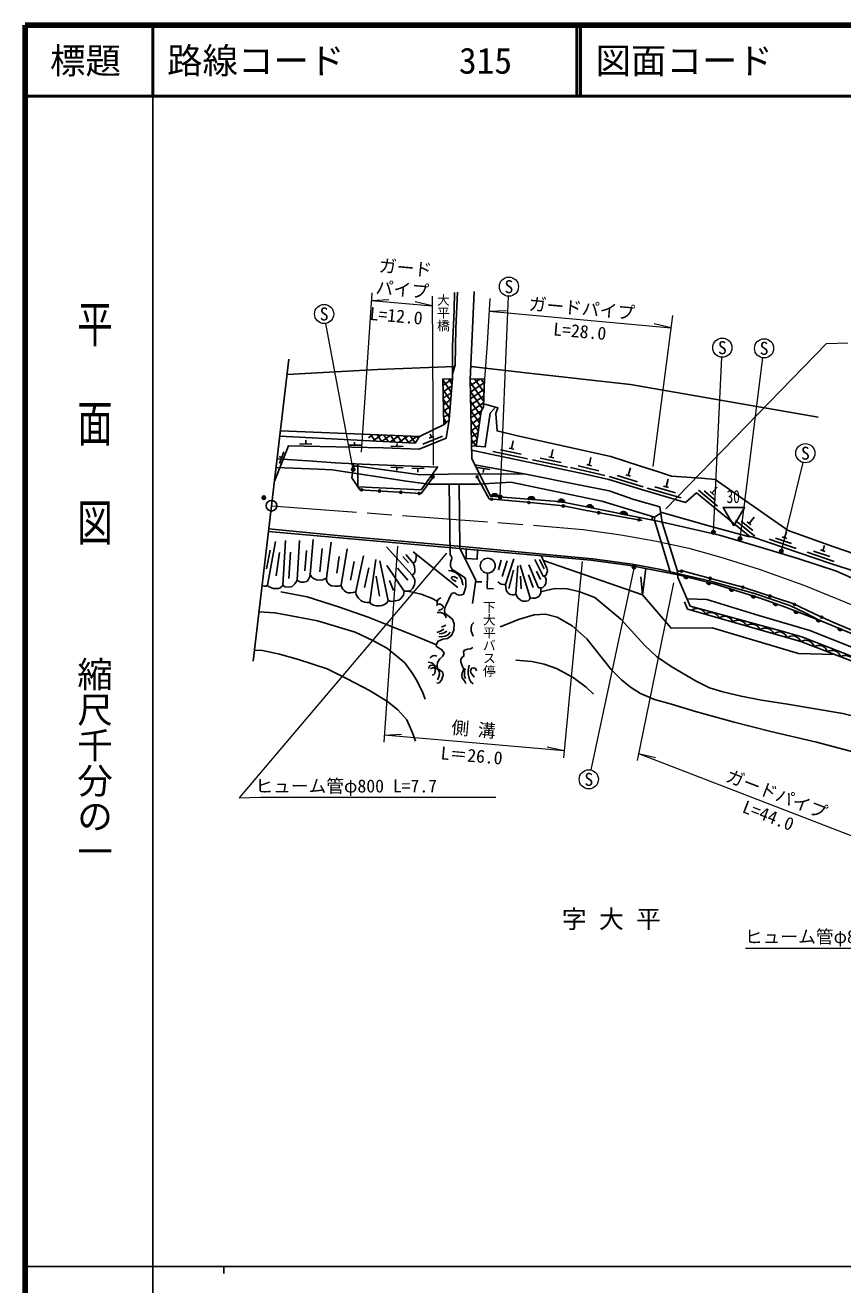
# Model space of a CAD drawing. Units: millimetres, scale not verified. Extents: x 40000 to 680000, y 20000 to 380000.
# Drawn here: x 40000 to 155240, y 202409 to 380000 of the extents above; entities that cross this region are included whole.
import ezdxf
from ezdxf.enums import TextEntityAlignment as Align

# ---------------------------------------------------------------- set-up
doc = ezdxf.new("R2010")
doc.units = ezdxf.units.MM
doc.header["$LTSCALE"] = 1000
doc.header["$PDMODE"] = 32
doc.header["$PDSIZE"] = 500
doc.linetypes.add('CHAIN', pattern=[18.5, 12, -1.5, 3.5, -1.5])
for name, color, linetype, lineweight in [('M-BGD', 7, 'Continuous', 25), ('M-BGD-HTXT', 7, 'Continuous', 13), ('M-BMK', 2, 'CHAIN', 13), ('M-BMK-OTRS', 5, 'Continuous', 25), ('M-BMK-SRVR', 3, 'Continuous', 25), ('M-STR-HTXT', 7, 'Continuous', 13), ('M-STR-STRC', 7, 'Continuous', 25), ('M-TTL', 2, 'Continuous', 140), ('M-TTL-BAND', 7, 'Continuous', 25), ('M-TTL-LINE', 7, 'Continuous', 50)]:
    doc.layers.add(name, color=color, linetype=linetype, lineweight=lineweight)
for name, color, linetype in [('M-BMK-HTXT', 7, 'Continuous'), ('M-OTRS', 6, 'Continuous'), ('M-TTL-TXT', 7, 'Continuous')]:
    doc.layers.add(name, color=color, linetype=linetype)
doc.styles.add('@ＭＳ ゴシック', font='')
doc.styles.add('ＭＳ ゴシック', font='')
doc.styles.get('@ＭＳ ゴシック').set_extended_font_data('@MS Gothic')
doc.styles.get('ＭＳ ゴシック').set_extended_font_data('MS Gothic')
pattern_1 = [(35, (1090, -1131), (-430.1823, 614.364), []), (125, (1090, -1131), (-614.364, -430.1823), [])]

msp = doc.modelspace()

# ---------------------------------------------------------------- hatches: boundary and pattern name
at = {"layer": 'M-BGD'}
h = msp.add_hatch(dxfattribs=at)
h.set_pattern_fill('USER', color=256, style=0, pattern_type=2)
h.set_pattern_definition(pattern_1)
h.paths.add_polyline_path([(99003, 323693), (99128, 323755), (99741, 324352), (100075, 328527), (100216, 330143), (98852, 330112)])
h = msp.add_hatch(dxfattribs=at)
h.set_pattern_fill('USER', color=256, style=0, pattern_type=2)
h.set_pattern_definition(pattern_1)
h.paths.add_polyline_path([(102906, 320717), (103548, 320626), (104250, 325592), (104616, 326156), (104729, 330079), (102718, 330135), (102711, 329989)])
h = msp.add_hatch(dxfattribs=at)
h.set_pattern_fill('USER', color=256, style=0, pattern_type=2)
h.set_pattern_definition(pattern_1)
h.paths.add_polyline_path([(94943, 321086), (95587, 322012), (88395, 322308), (88350, 321427)])
for points in [[(105666, 313590, -0.82183), (106653, 313511)], [(110844, 313175, -0.82183), (111832, 313095)], [(115096, 312821, -0.82183), (116081, 312721)], [(119112, 312084, -0.82183), (120083, 311886)], [(123882, 311129, -0.82183), (124853, 310935)], [(133472, 302160), (132866, 302315, 0.84072)], [(136668, 301342), (136062, 301497, 0.84072)], [(139283, 300562), (139881, 300379, -0.84072)], [(142365, 299618), (142963, 299435, -0.84072)], [(146048, 298346), (145460, 298561, 0.84072)], [(148395, 297468), (148979, 297245, -0.84072)], [(151523, 296273), (152108, 296050, -0.84072)], [(154577, 295028), (155155, 294786, -0.84072)]]:
    msp.add_hatch(color=256, dxfattribs=at).paths.add_polyline_path(points)
at = {"layer": 'M-STR-STRC'}
for points in [[(86444, 317489, -0.41421), (86344, 317150, -0.41421), (86005, 317250, -1)], [(107164, 313608, -0.41421), (107064, 313268, -0.41421), (106725, 313368, -1)], [(137228, 308620, -0.41421), (137128, 308280, -0.41421), (136789, 308380, -1)], [(140984, 307723, -0.41421), (140885, 307384, -0.41421), (140545, 307484, -1)], [(146805, 305964, -0.41421), (146706, 305625, -0.41421), (146366, 305725, -1)], [(126041, 303739, -0.41421), (125942, 303400, -0.41421), (125602, 303500, -1)]]:
    msp.add_hatch(color=256, dxfattribs=at).paths.add_polyline_path(points)

# ---------------------------------------------------------------- linework, layer by layer
at = {"layer": 'M-BGD'}
for p, q in [((75978, 322820), (95587, 322012)), ((79532, 320936), (79544, 321498)), ((96048, 320915), (98821, 322060)), ((96939, 321770), (97586, 322037)), ((97263, 321904), (97081, 322344)), ((75823, 318226), (76463, 319855)), ((78657, 320954), (80407, 320917)), ((85551, 320809), (87300, 320772)), ((86425, 320790), (86435, 321235)), ((91523, 320663), (93272, 320592)), ((92398, 320627), (92414, 321030)), ((105911, 319913), (110804, 318881)), ((106983, 320147), (109918, 319528)), ((108201, 320350), (108886, 320206)), ((108543, 320278), (108775, 321379)), ((114157, 319094), (114389, 320194)), ((76143, 319040), (75782, 319182)), ((111525, 318729), (116417, 317697)), ((112596, 318963), (115532, 318344)), ((113814, 319166), (114499, 319021)), ((119140, 318040), (119822, 317882)), ((119481, 317961), (119735, 319057)), ((86881, 317832), (86886, 314940)), ((93277, 317602), (91528, 317668)), ((92403, 317635), (92387, 317228)), ((96227, 317491), (94479, 317557)), ((95353, 317524), (95332, 316962)), ((105492, 317340), (103772, 317661)), ((104632, 317501), (104528, 316948)), ((116843, 317649), (121713, 316520)), ((117918, 317861), (120841, 317184)), ((122330, 316382), (127109, 314910)), ((123418, 316517), (126285, 315635)), ((124650, 316609), (125319, 316403)), ((124984, 316506), (125315, 317581)), ((99773, 315300), (99902, 305340)), ((127673, 314748), (132473, 313349)), ((128759, 314900), (131639, 314061)), ((129989, 315011), (130661, 314815)), ((130325, 314913), (130640, 315993)), ((134879, 314437), (137569, 312198)), ((136799, 314009), (137519, 314874)), ((105666, 313590), (106653, 313511)), ((110844, 313175), (111832, 313095)), ((115096, 312821), (116081, 312721)), ((135704, 314335), (137319, 312992)), ((136530, 314233), (137068, 313785)), ((119112, 312084), (120083, 311886)), ((123882, 311129), (124853, 310935)), ((128378, 310746), (128377, 310231)), ((140099, 310158), (142820, 307957)), ((140926, 310068), (142559, 308747)), ((141753, 309977), (142297, 309537)), ((142025, 309757), (142733, 310632)), ((76311, 301049), (76712, 307363)), ((78315, 301806), (78675, 307325)), ((80159, 302546), (80584, 307483)), ((144858, 307524), (148645, 306236)), ((145760, 307692), (148032, 306919)), ((146710, 307844), (147373, 307619)), ((147041, 307732), (147325, 308567)), ((73994, 303369), (74507, 305986)), ((74173, 301057), (75290, 307218)), ((75356, 302378), (75843, 305666)), ((77162, 301972), (77412, 305720)), ((79399, 303077), (79663, 305918)), ((81533, 302927), (81862, 306202)), ((82450, 302050), (83145, 307120)), ((84522, 301035), (85376, 306150)), ((94563, 302454), (90909, 306454)), ((94666, 305731), (100988, 300736)), ((150231, 305696), (154018, 304408)), ((151133, 305865), (153405, 305092)), ((152083, 306017), (152745, 305791)), ((152414, 305904), (152672, 306662)), ((83928, 302730), (84257, 305071)), ((85850, 301757), (86376, 304400)), ((86615, 300166), (87691, 305201)), ((88582, 298652), (89425, 304678)), ((91154, 298873), (89991, 304467)), ((93405, 300219), (90959, 303817)), ((94022, 304181), (93249, 305082)), ((94688, 304136), (93628, 305369)), ((106707, 303224), (107078, 304556)), ((107236, 302294), (107946, 304461)), ((107702, 301121), (108861, 304745)), ((109167, 299760), (109444, 303768)), ((111151, 299264), (109775, 303871)), ((112339, 300694), (110969, 303932)), ((113022, 302331), (111816, 304665)), ((113136, 303334), (112473, 304690)), ((113513, 303462), (112730, 305214)), ((113040, 304520), (127017, 299691)), ((87845, 300711), (88420, 303499)), ((89483, 302340), (89941, 299505)), ((93940, 301751), (92465, 303446)), ((105174, 302745), (105127, 300571)), ((108159, 300568), (108805, 303153)), ((109886, 300544), (109799, 302318)), ((111598, 300725), (110927, 302515)), ((112631, 301845), (112063, 303011)), ((126755, 302213), (127017, 299691)), ((133472, 302160), (132866, 302315)), ((91345, 301692), (91932, 300292)), ((103468, 301513), (104381, 301508)), ((105127, 300571), (106017, 300552)), ((136668, 301342), (136062, 301497)), ((139881, 300379), (139283, 300562)), ((142963, 299435), (142365, 299618)), ((146048, 298346), (145460, 298561)), ((148979, 297245), (148395, 297468)), ((99285, 295428), (98658, 295152)), ((152108, 296050), (151523, 296273)), ((155155, 294786), (154577, 295028))]:
    msp.add_line(p, q, dxfattribs=at)
for points in [[(75132, 315696), (77099, 320706), (90483, 320423), (95542, 320219), (99343, 321789), (99741, 324352), (100075, 328527), (100216, 330143), (100222, 334747), (100475, 339807), (100516, 342300)], [(100941, 342382), (100700, 337282), (100580, 332138), (100217, 330779)], [(103296, 342441), (102711, 329989), (102945, 318888), (105578, 313598), (109712, 313266), (114548, 312877), (116081, 312721), (119812, 311941), (129418, 310023), (137840, 308087), (144067, 306259), (148883, 304817), (154350, 303038), (159869, 300582)], [(76922, 330773), (89639, 331476), (100509, 331875)], [(102801, 331895), (110555, 330979), (125317, 329332), (151786, 324739)], [(100216, 330143), (98852, 330112), (99003, 323693)], [(102718, 330135), (104729, 330079), (104616, 326156), (104250, 325592), (103545, 320599)], [(102906, 320717), (103548, 320626), (104846, 320538), (105553, 325300), (106301, 326130)], [(104630, 326629), (106301, 326130), (106622, 326051), (106343, 325249), (106506, 322786), (109371, 322110), (122560, 319209), (126577, 317876), (129411, 316990), (131092, 316399), (135335, 316119), (137229, 315941), (147557, 308781), (153969, 306474), (161510, 303874), (172124, 299990)], [(75889, 322073), (94943, 321086), (95587, 322012), (99128, 323755), (99741, 324352)], [(102920, 320082), (108265, 318957), (118744, 316746), (122276, 315928), (126849, 314519), (133045, 312714), (134628, 314060), (136995, 312090), (142196, 307882)], [(86920, 314892), (95803, 314493), (98131, 317701), (87484, 318102), (83680, 318290), (80555, 318546), (75509, 318871)], [(86272, 318162), (86295, 317835), (86881, 317832), (86895, 318131)], [(103376, 318021), (110551, 316681), (118013, 315191), (122315, 314336), (125771, 313149), (129435, 312088)], [(75361, 317619), (81360, 317391), (83285, 317302), (93748, 315733), (96911, 315291), (103835, 315313), (108427, 315555), (121257, 312903), (128716, 310643)], [(97621, 316487), (95790, 313964), (87182, 314505), (86044, 316178), (86295, 317835)], [(86881, 317832), (95675, 316603), (99684, 316713), (105175, 316725), (110551, 316681)], [(103623, 316477), (105405, 313210), (110766, 312737), (115849, 312214), (119102, 311577), (126953, 310187)], [(101151, 315304), (101245, 306233), (103500, 301753), (103055, 298456)], [(130910, 302931), (129570, 307295), (128711, 310227), (128716, 310643), (129720, 311311), (136707, 309316), (141905, 307910), (142486, 307855), (153505, 304107), (157293, 302896), (162351, 301200), (170293, 298674)], [(129435, 312088), (129799, 309907), (131944, 303009), (132008, 302145), (133737, 298109), (137210, 297165), (146839, 294497), (149458, 293767), (171716, 285064), (173733, 285717), (173683, 285051), (171752, 284527)], [(74293, 308624), (119704, 304595), (125283, 303821), (132057, 302522), (137088, 301235), (143602, 299239), (147160, 297940), (152390, 295942), (162001, 291923)], [(74338, 309002), (84429, 308018), (102556, 306405), (114946, 305233), (119995, 304771), (125530, 304015), (129370, 303286), (136604, 301622), (142790, 299855), (147794, 298167), (150013, 297101), (151816, 296162)], [(102171, 306151), (102147, 304813), (103706, 304723), (103737, 306012)], [(73391, 301023), (73718, 300931), (73954, 300931), (74173, 301057), (74316, 300880), (74619, 300704), (74973, 300603), (75309, 300569), (75680, 300594), (75933, 300695), (76168, 300847), (76311, 301049), (76581, 300830), (77212, 300788), (77633, 300872), (78012, 301242), (78223, 301545), (78315, 301806), (78526, 301604), (78913, 301469), (79284, 301461), (79679, 301562), (79881, 301806), (80084, 302176), (80159, 302546), (80370, 302226), (80656, 301991), (81077, 301789), (81616, 301738), (81936, 301814), (82256, 301957), (82450, 302050), (82462, 301738), (82579, 301462), (82708, 301302), (82963, 301056), (83192, 300948), (83675, 300901), (84068, 300892), (84371, 300966), (84522, 301035), (84578, 300793), (84764, 300469), (84954, 300290), (85223, 300084), (85479, 299983), (85872, 299971), (86199, 299995), (86448, 300084), (86615, 300166), (86620, 299969), (86650, 299762), (86796, 299462), (86982, 299228), (87289, 298911), (87538, 298740), (87865, 298652), (88158, 298594), (88431, 298604), (88582, 298652), (88724, 298438), (89101, 298217), (89449, 298153), (89934, 298139), (90336, 298197), (90757, 298388), (91012, 298623), (91154, 298873), (91602, 298750), (92158, 298825), (92652, 298944), (92930, 299165), (93311, 299641), (93380, 299945), (93404, 300212), (93907, 300199), (94329, 300317), (94571, 300596), (94881, 301092), (94921, 301466), (94921, 301790), (94792, 302091), (94563, 302454), (94837, 302699), (94916, 302904), (94916, 303199), (94854, 303674), (94760, 303948), (94688, 304136), (94966, 304326), (95060, 304619), (95105, 305017), (95094, 305393)], [(99902, 305340), (100071, 305108), (100133, 304814), (100014, 304394), (99944, 304061), (99957, 303750), (100178, 303241), (100566, 303026), (101022, 302724), (101373, 302515), (101891, 302182), (102039, 301930), (102113, 301561), (102086, 300823), (101939, 300217), (101785, 299779), (101541, 299664), (101172, 299637), (100822, 299757), (100617, 299899), (100395, 299952), (100146, 299894), (99951, 299610), (99499, 298569), (99236, 298071), (99101, 297534), (99169, 297104), (99577, 296779), (100229, 296237), (100449, 295592), (100418, 294688), (100087, 293941), (99505, 293547), (98844, 293437), (98195, 293132), (97998, 292805), (97938, 292452), (98240, 292200), (98734, 291948), (99042, 291480), (98871, 291025), (98460, 290671), (98099, 290125), (98049, 289658), (98134, 289311), (98529, 289039), (98856, 288733), (98928, 288342), (98678, 287645), (98344, 287275), (98002, 287218)], [(99651, 303101), (100036, 303092), (100577, 302882), (101094, 302541), (101498, 301899), (101659, 301368), (101683, 301032)], [(100928, 301972), (100450, 302274), (100163, 302244), (100070, 301981), (100265, 301806), (100743, 301577)], [(113182, 302322), (113331, 302132), (113414, 301810), (113405, 301289), (113215, 300942), (112959, 300727), (112678, 300678), (112339, 300694)], [(113513, 303462), (113596, 303090), (113419, 302484), (113182, 302322), (113022, 302331)], [(127482, 303399), (127017, 299691), (131035, 294971), (136818, 295022), (149015, 291408), (154076, 291278)], [(131944, 303009), (132766, 303032), (141141, 300771), (148175, 298458), (151252, 296992), (153820, 295821), (158520, 293853), (167007, 290323), (173945, 287431)], [(93955, 300213), (95794, 299763), (97270, 299212), (98171, 298765)], [(112678, 300678), (112690, 300294), (112678, 299964), (112601, 299745), (112388, 299460), (112118, 299314), (111864, 299229), (111544, 299225), (111151, 299264), (111072, 299023), (110878, 298829), (110569, 298797), (110138, 298801), (109889, 298901), (109450, 299275), (109167, 299760), (108894, 299703), (108636, 299697), (108358, 299756), (108095, 299921), (107916, 300095), (107769, 300362), (107702, 301121), (107418, 301148), (107107, 301197), (106851, 301314), (106636, 301528)], [(112802, 300177), (114672, 300585), (116371, 300551), (118036, 300177), (120280, 299328), (123950, 296271), (127349, 292535), (128981, 291006), (131054, 289580), (134589, 287508), (136471, 286597), (138321, 286024), (140896, 285393), (143787, 284854), (147152, 284336), (155229, 282957), (159493, 281902)], [(76029, 300100), (79740, 299397), (84299, 297939), (88334, 296535), (95161, 293823), (97963, 292658)], [(98233, 297484), (98712, 297643), (98972, 297904), (98828, 298200), (98516, 298374), (98197, 298352), (97980, 298157)], [(98581, 299241), (98263, 299053), (98086, 298808), (98071, 298600), (98089, 298255)], [(132922, 298697), (133372, 297689), (149332, 293090), (171752, 284527)], [(133308, 299110), (136089, 299038), (143425, 296782), (150600, 294648), (156504, 292309), (167226, 288395), (173212, 286151)], [(72949, 297302), (75204, 297160), (78249, 296602), (81186, 296008), (86525, 294414), (89095, 293217), (91077, 292119), (93491, 290120), (94608, 288608), (95097, 287756), (95980, 286010), (96394, 284966)], [(98060, 297194), (98588, 297180), (98965, 297049), (99262, 296738), (99320, 296441)], [(106941, 295178), (109683, 296266), (111725, 296888), (113319, 296966), (114991, 296519), (117091, 295333), (119172, 293468), (122587, 289157), (124052, 287716), (125303, 286681), (126703, 285768), (128706, 284932), (131098, 284271), (134481, 283242), (139914, 281740), (145105, 280418), (151510, 278916), (157032, 277459)], [(98020, 294394), (98555, 294543), (98997, 294854)], [(103243, 295807), (102954, 295499), (102849, 295059), (102849, 294580), (102980, 294226), (103131, 293878)], [(99877, 294411), (99612, 294067), (99175, 293860), (98693, 293756), (98313, 293825)], [(99434, 294555), (99032, 294308), (98704, 294222), (98359, 294210)], [(72307, 291892), (73469, 291837), (75860, 291323), (78507, 290578), (82568, 289268), (85396, 287855), (88506, 286211), (91076, 284670), (92515, 283488), (93801, 282076), (94572, 280252), (95034, 279045)], [(103093, 292248), (102764, 292064), (102348, 292031), (101933, 291879), (101781, 291668), (101821, 291326), (101814, 291023), (101570, 290884), (101379, 290614), (101392, 290245), (101575, 289700), (101771, 289287), (101710, 288950), (101572, 288711), (101529, 288277), (101598, 287980), (101904, 287556), (102130, 287191)], [(96803, 290200), (97335, 290106), (97594, 289856), (97723, 289504), (97775, 288926), (97728, 288579), (97596, 288447), (97381, 288383)], [(96901, 289314), (96935, 289569), (97138, 289722), (97454, 289753), (97769, 289656), (97977, 289516)], [(98011, 291033), (97684, 291129), (97434, 291095), (97240, 290956), (97045, 290748)], [(103135, 287124), (102789, 287417), (102576, 287882), (102450, 288560), (102443, 289059), (102523, 289524), (102589, 289790)], [(109158, 290475), (111394, 290281), (113144, 289912), (114875, 289309), (117227, 288027), (119075, 286686), (120105, 285695)], [(97148, 289233), (97414, 289390), (97829, 289399), (98108, 289224), (98342, 288922), (98374, 288503), (98315, 288156), (98212, 287872), (98104, 287688)], [(102006, 289315), (101924, 289018), (101931, 288681), (101941, 288238), (102037, 287873)], [(103301, 288102), (103055, 288387), (102809, 288686), (102775, 289012), (102948, 289338), (103228, 289378), (103494, 289238), (103594, 288952)]]:
    msp.add_lwpolyline(points, dxfattribs=at)
msp.add_lwpolyline([(139894, 309416), (138394, 312014), (141394, 312014)], close=True, dxfattribs=at)
for centre, radius in [((97482, 316296), 150), ((103713, 316313), 150), ((87421, 314490), 150), ((89939, 314332), 150), ((92946, 314143), 150), ((95523, 313981), 150), ((105759, 313179), 150), ((110983, 312714), 150), ((115849, 312214), 150), ((120828, 311271), 150), ((126526, 310262), 150), ((105197, 303795), 1050), ((132525, 303025), 150), ((136548, 302011), 150), ((141141, 300771), 150), ((144971, 299512), 150), ((148438, 298333), 150), ((152256, 296534), 150)]:
    msp.add_circle(centre, radius, dxfattribs=at)
for centre, radius, start, end in [((106152, 313453), 505, 6.58921, 164.2474), ((111330, 313038), 505, 6.56325, 164.22144), ((115579, 312674), 505, 5.38186, 163.04005), ((119578, 311889), 505, 359.64918, 157.30737), ((124348, 310936), 505, 359.8804, 157.53859), ((133183, 302290), 318, 175.54094, 335.75867), ((136379, 301473), 318, 175.54094, 335.75867), ((139598, 300523), 318, 172.85532, 333.07305), ((142680, 299579), 318, 172.85532, 333.07305), ((145773, 298504), 318, 169.83523, 330.05296), ((134711, 296523), 1250, 20.79362, 127.05382), ((136633, 295969), 1250, 20.79362, 127.05382), ((138555, 295416), 1250, 20.79362, 127.05382), ((148707, 297408), 318, 168.98469, 329.20242), ((140476, 294862), 1250, 20.79362, 127.05382), ((142398, 294308), 1250, 20.79362, 127.05382), ((144320, 293754), 1250, 20.79362, 127.05382), ((151835, 296213), 318, 168.98469, 329.20242), ((154887, 294957), 318, 167.2001, 327.41784), ((146242, 293200), 1250, 20.79362, 127.05382), ((148163, 292646), 1250, 20.79362, 127.05382), ((149999, 292033), 1250, 15.96659, 122.2268), ((151867, 291319), 1250, 15.96659, 122.2268), ((153735, 290606), 1250, 15.96659, 122.2268), ((155604, 289892), 1250, 15.96659, 122.2268)]:
    msp.add_arc(centre, radius, start, end, dxfattribs=at)
at = {"layer": 'M-BGD-HTXT'}
for p, q in [((106944, 313488), (108125, 341788)), ((86225, 317369), (82383, 337959)), ((137008, 308500), (138193, 333188)), ((140765, 307604), (143974, 333101)), ((146586, 305845), (149642, 318346)), ((125822, 303620), (119721, 274996))]:
    msp.add_line(p, q, dxfattribs=at)
for centre in [(108181, 343137), (82135, 339286), (138258, 334537), (144143, 334440), (149963, 319658), (119440, 273676)]:
    msp.add_circle(centre, 1350, dxfattribs=at)
at = {"layer": 'M-BMK'}
msp.add_lwpolyline([(74724, 312251), (113177, 309386), (118652, 308900), (123958, 308148), (128748, 307290), (133516, 306259), (138042, 304992), (143441, 303307), (149743, 301029), (172472, 291730), (205402, 278058), (215470, 273835), (219445, 272338), (223880, 270800), (227795, 269642), (233106, 268137), (238662, 266754), (243215, 265792), (248195, 264909), (253552, 264176), (258119, 263669), (262573, 263303), (267824, 263035), (368606, 257058)], dxfattribs=at)
at = {"layer": 'M-BMK-OTRS'}
msp.add_line((72123, 290338), (77175, 332907), dxfattribs=at)
at = {"layer": 'M-BMK-SRVR'}
msp.add_circle((74724, 312251), 750, dxfattribs=at)
at = {"layer": 'M-OTRS'}
msp.add_point((73633, 313382), dxfattribs=at)
at = {"layer": 'M-STR-HTXT'}
for p, q in [((87392, 319793), (88892, 342271)), ((88820, 341195), (91272, 341316)), ((88820, 341195), (97361, 340421)), ((97361, 340421), (94970, 340981)), ((97352, 341814), (97495, 317967)), ((105401, 339658), (107853, 339781)), ((105401, 339658), (131061, 337353)), ((128532, 317776), (131284, 339074)), ((131061, 337353), (128670, 337911)), ((130305, 311805), (152926, 335126)), ((152926, 335126), (155935, 335226)), ((99389, 305553), (70159, 271080)), ((92472, 306544), (90541, 278898)), ((118484, 304404), (115872, 276699)), ((131386, 301375), (126242, 276340)), ((90610, 279895), (93062, 280026)), ((115966, 277695), (90610, 279895)), ((115966, 277696), (113568, 278224)), ((126446, 277333), (163883, 262835)), ((126446, 277333), (128837, 276774)), ((70159, 271080), (73169, 271180)), ((73169, 271180), (106329, 271180)), ((179184, 249837), (141533, 249837))]:
    msp.add_line(p, q, dxfattribs=at)
msp.add_lwpolyline([(105511, 341448), (105122, 335112), (104729, 330079)], dxfattribs=at)
at = {"layer": 'M-STR-STRC'}
for centre in [(86225, 317369), (106944, 313488), (137008, 308500), (140765, 307604), (146586, 305845), (125822, 303620)]:
    msp.add_circle(centre, 250, dxfattribs=at)
at = {"layer": 'M-TTL'}
for p, q in [((40000, 380000), (40000, 20000)), ((680000, 380000), (40000, 380000))]:
    msp.add_line(p, q, dxfattribs=at)
at = {"layer": 'M-TTL-BAND'}
for p, q in [((58000, 370000), (58000, 20000)), ((40000, 205000), (579000, 205000)), ((68000, 205000), (68000, 204000))]:
    msp.add_line(p, q, dxfattribs=at)
at = {"layer": 'M-TTL-LINE'}
for p, q in [((58000, 380000), (58000, 370000)), ((117750, 380000), (117750, 370000)), ((118250, 380000), (118250, 370000)), ((40000, 370000), (680000, 370000))]:
    msp.add_line(p, q, dxfattribs=at)

# ---------------------------------------------------------------- texts
at = {"layer": 'M-BGD', "style": 'ＭＳ ゴシック', "width": 0.75}
msp.add_text('30', height=1833, dxfattribs=at).set_placement((139793, 312079), align=Align.BOTTOM_CENTER)
at = {"layer": 'M-BGD-HTXT', "style": 'ＭＳ ゴシック'}
for p in [(108181, 343137), (82135, 339286), (138258, 334537), (144143, 334440), (149963, 319658), (119440, 273676)]:
    msp.add_text('S', height=1833, dxfattribs=at).set_placement(p, align=Align.MIDDLE_CENTER)
at = {"layer": 'M-BMK-HTXT', "style": '@ＭＳ ゴシック'}
for s, p in [('大平橋', (98928, 342158)), ('下大平バス停', (105394, 298870))]:
    msp.add_text(s, height=1320, rotation=270, dxfattribs=at).set_placement(p, align=Align.MIDDLE_LEFT)
at = {"layer": 'M-BMK-HTXT', "style": 'ＭＳ ゴシック'}
msp.add_text('字 大 平', height=2566, dxfattribs=at).set_placement((122621, 253975), align=Align.MIDDLE_CENTER)
at = {"layer": 'M-STR-HTXT', "style": 'ＭＳ ゴシック'}
for s, rotation, p in [('ガード', 354.822, (93474, 344352)), ('パイプ', 354.822, (93019, 341281)), ('ガードパイプ', 354.867, (118334, 338630)), ('L=12.0', 354.822, (92159, 337566)), ('L=28.0', 354.867, (118043, 335394)), ('側 溝', 355.039, (103063, 279283)), ('L＝26.0', 355.039, (102808, 275577)), ('ガードパイプ', 338.831, (145397, 270235)), ('L=44.0', 338.831, (144223, 267206))]:
    msp.add_text(s, height=1833, rotation=rotation, dxfattribs=at).set_placement(p, align=Align.BOTTOM_CENTER)
for s, p in [('ヒューム管φ800 L=7.7', (72434, 271272)), ('ヒューム管φ800 L=16.0', (141436, 250029))]:
    msp.add_text(s, height=1833, dxfattribs=at).set_placement(p, align=Align.BOTTOM_LEFT)
at = {"layer": 'M-TTL-BAND', "style": '@ＭＳ ゴシック', "width": 1.4}
msp.add_text('平  面  図', height=3666, rotation=270, dxfattribs=at).set_placement((49777, 306475), align=Align.MIDDLE_RIGHT)
at = {"layer": 'M-TTL-BAND', "style": '@ＭＳ ゴシック'}
msp.add_text('縮尺千分の一', height=3666, rotation=270, dxfattribs=at).set_placement((49777, 261030), align=Align.MIDDLE_RIGHT)
at = {"layer": 'M-TTL-TXT', "style": 'ＭＳ ゴシック'}
msp.add_text('標題', height=3666, dxfattribs=at).set_placement((48500, 375000), align=Align.MIDDLE_CENTER)
for s, p in [('路線コード', (60000, 375000)), ('315', (101142, 375000)), ('図面コード', (120380, 375000))]:
    msp.add_text(s, height=3666, dxfattribs=at).set_placement(p, align=Align.MIDDLE_LEFT)

doc.saveas('drawing.dxf')
